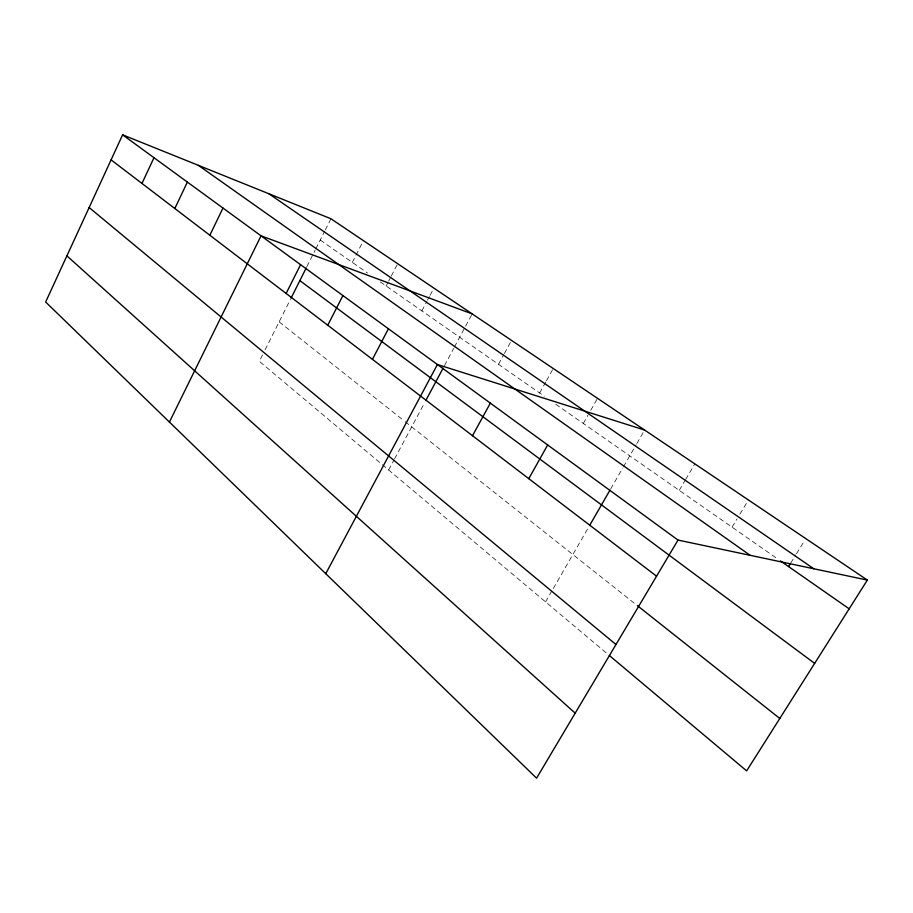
<?xml version="1.0" encoding="UTF-8"?>
<svg xmlns="http://www.w3.org/2000/svg" width="913" height="913" viewBox="0 0 913 913"><rect width="100%" height="100%" fill="white"/><g stroke="black" fill="none" stroke-linecap="round" stroke-linejoin="round"><path stroke-width="0.68" stroke-dasharray="4.57 3.42" d="M262.522 354.929L259.326 361.297L607.179 653.674M265.078 349.839L290.448 299.35M306.871 266.664L315.156 250.173M315.784 248.907L324.651 231.274M325.279 230.019L330.94 218.755M352.315 262.396L363.408 240.633M386.142 285.974L388.059 282.265M388.698 281.021L390.627 277.312M391.266 276.08L397.669 263.709M421.863 310.888L426.919 301.29M427.546 300.092L429.441 296.485M430.08 295.287L433.869 288.086M388.63 469.978L393.902 460.118M394.564 458.897L424.454 403.044M444.448 365.668L453.715 348.367M454.377 347.123L464.922 327.402M465.584 326.181L472.158 313.889M498.498 364.321L503.714 354.746M504.364 353.559L511.52 340.401M539.651 393.012L545.769 381.976M546.442 380.755L553.232 368.498M583.327 423.461L588.052 415.084M590.757 410.302L597.524 398.33M545.552 601.884L552.559 589.741M553.255 588.52L588.919 526.675M610.671 488.946L622.689 468.107M623.396 466.874L636.133 444.791M636.84 443.57L644.624 430.057M679.238 490.338L684.898 480.717M685.606 479.508L694.816 463.872M732.055 527.166L737.031 518.892M739.884 514.167L748.42 499.982M790.715 563.081L795.748 554.921M796.467 553.757L804.364 540.953M320.246 240.028L367.483 272.964M380.31 281.912L544.251 396.219M555.743 404.231L778.184 559.327M279.15 321.844L404.094 420.825M405.178 421.692L636.224 604.737"/><path stroke-width="1.37" d="M867.35 580.086L330.94 218.755L122.616 134.827L45.65 302.009L536.57 778.173L678.017 540.074L867.35 580.086L746.64 770.88L609.336 655.488M141.972 183.433L153.989 157.709M174.828 208.506L187.382 182.075M209.853 235.234L222.989 208.05M169.419 422.057L261.038 235.828L472.158 313.889M286.134 293.461L300.571 264.667M291.076 298.106L306.232 267.931M327.756 325.233L342.923 295.561M372.447 359.345L388.413 328.76M325.747 573.695L437.407 364.515L644.624 430.057M425.789 400.533L443.125 368.133M472.512 435.718L490.338 403.124M528.775 478.663L547.674 444.962M589.615 525.466L609.964 490.167M788.558 566.574L789.996 564.245M268.879 193.75L813.825 568.776M780.489 560.936L849.17 608.823M198.406 165.356L750.155 555.321M122.616 134.827L678.017 540.074M299.863 280.611L814.647 663.386M111.089 159.866L656.561 576.194M637.331 605.616L779.793 718.474M89.143 207.536L615.967 644.521M66.9 255.857L575.19 713.179"/></g></svg>
